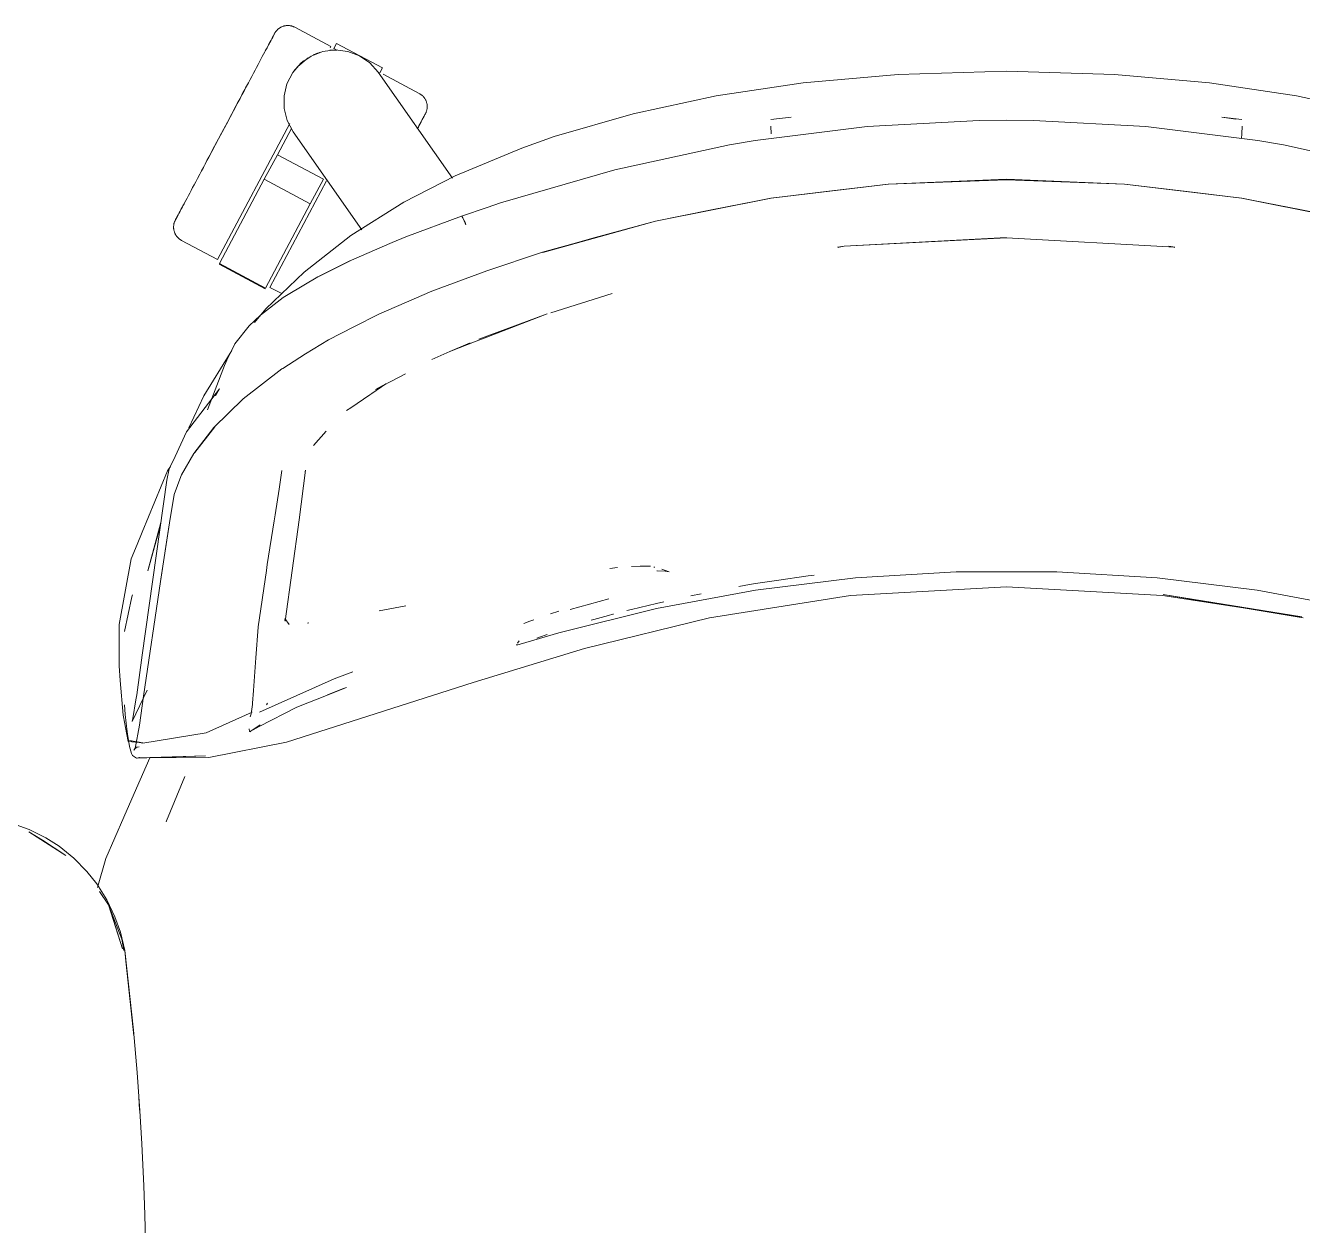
# Model space of a CAD drawing. Header units: millimetres. Extents: x 155927 to 317870, y -36033 to 97293.
# Drawn here: x 220732.8 to 221076.6, y 19161.9 to 19485 of the extents above; entities that cross this region are included whole.
import ezdxf

# ---------------------------------------------------------------- set-up
doc = ezdxf.new("R2010")
doc.units = ezdxf.units.MM
doc.header["$MEASUREMENT"] = 0
doc.layers.add('G-IMPT', color=8, linetype='CONTINUOUS', lineweight=9)
doc.layers.add('I-FURN', color=8, linetype='CONTINUOUS', lineweight=9)

msp = doc.modelspace()

# ---------------------------------------------------------------- linework, layer by layer
at = {"layer": 'G-IMPT'}
for p, q in [((220942.15, 19469.61), (220967.72, 19471.87)), ((220967.72, 19471.87), (220996.87, 19472.72)), ((220996.87, 19472.72), (221026.01, 19471.87)), ((221026.01, 19471.87), (221051.58, 19469.61)), ((220918.73, 19466.11), (220942.15, 19469.61)), ((221051.58, 19469.61), (221075, 19466.11)), ((220896.37, 19461.3), (220918.73, 19466.11)), ((221097.36, 19461.3), (221075, 19466.11)), ((220875.13, 19455.13), (220896.37, 19461.3)), ((220933.45, 19459.7), (220938.87, 19460.35)), ((221060.28, 19459.7), (221054.87, 19460.35)), ((221058.63, 19459.79), (221054.87, 19460.35)), ((220959.35, 19457.87), (220929.18, 19454.06)), ((220933.49, 19455.85), (220933.42, 19457.94)), ((220933.42, 19457.94), (220933.42, 19457.83)), ((220989.55, 19459.48), (220959.35, 19457.87)), ((220989.55, 19459.48), (220996.87, 19459.58)), ((221004.18, 19459.48), (220996.87, 19459.58)), ((221004.18, 19459.48), (221034.38, 19457.87)), ((221034.38, 19457.87), (221064.55, 19454.06)), ((221060.31, 19457.94), (221060.24, 19455.85)), ((221060.31, 19457.94), (221060.31, 19457.83)), ((220875.13, 19455.13), (220866.39, 19452.05)), ((220929.18, 19454.06), (220922.26, 19452.87)), ((221060.19, 19454.61), (221060.24, 19455.85)), ((221064.55, 19454.06), (221071.47, 19452.87)), ((220866.39, 19452.05), (220848.42, 19444.54)), ((220891.47, 19446.2), (220922.26, 19452.87)), ((221071.47, 19452.87), (221102.26, 19446.2)), ((220834.64, 19437.44), (220848.42, 19444.54)), ((220891.47, 19446.2), (220860.64, 19437.26)), ((220965.05, 19442.34), (220996.87, 19443.68)), ((220965.09, 19442.31), (220996.87, 19443.45)), ((220979.98, 19442.98), (220996.87, 19443.45)), ((220996.87, 19443.68), (221028.68, 19442.34)), ((221028.64, 19442.31), (220996.87, 19443.45)), ((221013.75, 19442.98), (220996.87, 19443.45)), ((220965.05, 19442.34), (220933.46, 19438.52)), ((220965.09, 19442.31), (220933.54, 19438.52)), ((220933.54, 19438.52), (220949.01, 19440.46)), ((220965.09, 19442.31), (220949.01, 19440.46)), ((220979.98, 19442.98), (220965.09, 19442.31)), ((221028.64, 19442.31), (221013.75, 19442.98)), ((221044.72, 19440.46), (221028.64, 19442.31)), ((221028.64, 19442.31), (221060.2, 19438.52)), ((221028.68, 19442.34), (221060.27, 19438.52)), ((221044.72, 19440.46), (221060.2, 19438.52)), ((220820.35, 19428.47), (220834.64, 19437.44)), ((220860.64, 19437.26), (220857.04, 19436.07)), ((220902.41, 19432.35), (220933.54, 19438.52)), ((220902.41, 19432.35), (220933.46, 19438.52)), ((220933.54, 19438.52), (220917.43, 19435.42)), ((221060.2, 19438.52), (221076.3, 19435.42)), ((221060.2, 19438.52), (221091.44, 19432.31)), ((221091.44, 19432.31), (221060.27, 19438.52)), ((220835.14, 19428.13), (220850.11, 19433.7)), ((220850.1, 19433.66), (220857.04, 19436.07)), ((220850.24, 19433.66), (220850.1, 19433.66)), ((220850.11, 19433.7), (220850.24, 19433.66)), ((220850.24, 19433.66), (220850.51, 19433.26)), ((220850.24, 19433.66), (220850.28, 19433.65)), ((220850.51, 19433.26), (220850.28, 19433.65)), ((220850.89, 19432.43), (220850.51, 19433.26)), ((220850.61, 19433.08), (220850.51, 19433.26)), ((220850.89, 19432.43), (220850.61, 19433.08)), ((220902.41, 19432.35), (220917.43, 19435.42)), ((221091.32, 19432.35), (221076.3, 19435.42)), ((220850.89, 19432.43), (220851.31, 19431.37)), ((220850.89, 19432.43), (220851.09, 19431.97)), ((220851.31, 19431.37), (220851.09, 19431.97)), ((220902.41, 19432.35), (220871.91, 19423.96)), ((220902.41, 19432.35), (220872, 19423.92)), ((220885.16, 19427.69), (220902.41, 19432.35)), ((220820.35, 19428.47), (220807.75, 19418.66)), ((220820.5, 19421.87), (220831.46, 19426.65)), ((220831.46, 19426.65), (220835.14, 19428.13)), ((220885.16, 19427.69), (220872, 19423.92)), ((220996.87, 19427.91), (220953.14, 19425.58)), ((220996.87, 19427.85), (220953.14, 19425.58)), ((220996.87, 19427.85), (221042.21, 19425.35)), ((220871.91, 19423.96), (220856.99, 19418.96)), ((220953.14, 19425.58), (220951.36, 19425.32)), ((220951.59, 19425.3), (220951.83, 19425.35)), ((220953.14, 19425.58), (220951.83, 19425.35)), ((221042.21, 19425.35), (221040.59, 19425.58)), ((221040.59, 19425.58), (221041.9, 19425.35)), ((221042.14, 19425.3), (221041.9, 19425.35)), ((220820.5, 19421.87), (220811.45, 19417.35)), ((220820.06, 19421.65), (220811.45, 19417.35)), ((220820.5, 19421.87), (220812.05, 19417.65)), ((220820.06, 19421.65), (220820.5, 19421.87)), ((220797.45, 19408.71), (220807.75, 19418.66)), ((220811.45, 19417.35), (220803.45, 19412.61)), ((220811.45, 19417.35), (220812.05, 19417.65)), ((220842.11, 19413.5), (220856.99, 19418.96)), ((220802.16, 19411.75), (220803.45, 19412.61)), ((220842.11, 19413.5), (220827.89, 19407.32)), ((220890.72, 19412.9), (220874.24, 19407.64)), ((220890.72, 19412.9), (220887.29, 19411.82)), ((220796.03, 19407.04), (220802.16, 19411.75)), ((220796.03, 19407.04), (220793.01, 19404.14)), ((220794.45, 19405.03), (220797.45, 19408.71)), ((220821.16, 19403.93), (220827.89, 19407.32)), ((220873.25, 19407.37), (220854.84, 19400.55)), ((220873.25, 19407.37), (220855.8, 19400.65)), ((220789.15, 19399.28), (220793.01, 19404.14)), ((220821.16, 19403.93), (220814.37, 19400.36)), ((220788.53, 19398.14), (220789.15, 19399.28)), ((220808.14, 19396.59), (220814.37, 19400.36)), ((220846.99, 19397.26), (220854.07, 19399.99)), ((220846.99, 19397.26), (220852.44, 19399.57)), ((220855.8, 19400.65), (220854.07, 19399.99)), ((220787.84, 19396.78), (220780.72, 19385.34)), ((220787.36, 19395.7), (220786.29, 19393.48)), ((220788.53, 19398.14), (220787.36, 19395.7)), ((220787.84, 19396.78), (220788.34, 19397.55)), ((220808.14, 19396.59), (220802.04, 19392.71)), ((220842.15, 19395.07), (220846.99, 19397.26)), ((220781.78, 19381.57), (220786.29, 19393.48)), ((220791.35, 19384.52), (220801.79, 19392.54)), ((220801.79, 19392.54), (220802.04, 19392.71)), ((220829.77, 19388.51), (220826.02, 19385.96)), ((220835.1, 19391.2), (220827, 19387.01)), ((220829.77, 19388.51), (220827, 19387.01)), ((220785.01, 19387.22), (220776.09, 19375.57)), ((220780.72, 19385.34), (220776.74, 19376.71)), ((220785.01, 19387.22), (220783.89, 19385.27)), ((220825.44, 19385.56), (220820.31, 19382.07)), ((220826.02, 19385.96), (220825.44, 19385.56)), ((220783.45, 19376.79), (220791.35, 19384.52)), ((220820.31, 19382.07), (220819.2, 19381.32)), ((220776.09, 19375.57), (220773.03, 19369)), ((220783.45, 19376.79), (220778.03, 19369.82)), ((220778.36, 19370.05), (220783.76, 19377)), ((220783.76, 19377), (220780.95, 19373.42)), ((220813.67, 19375.79), (220810.33, 19371.89)), ((220778.36, 19370.05), (220780.95, 19373.42)), ((220773.03, 19369), (220771.46, 19365.63)), ((220778.03, 19369.82), (220774.74, 19363.99)), ((220770.97, 19365.08), (220764.18, 19348.62)), ((220770.81, 19362.64), (220771.46, 19365.63)), ((220771.75, 19366.25), (220770.97, 19365.08)), ((220801.04, 19360.13), (220801.78, 19365.2)), ((220806.39, 19351.94), (220808.17, 19365.3)), ((220808.17, 19365.3), (220808.03, 19364.82)), ((220764.14, 19315.43), (220770.81, 19362.64)), ((220774.53, 19363.56), (220772.78, 19358.77)), ((220774.53, 19363.56), (220774.74, 19363.99)), ((220772.78, 19358.77), (220771.48, 19351.1)), ((220801.04, 19360.13), (220799.98, 19353.29)), ((220765.69, 19338.22), (220769.19, 19351.17)), ((220769.08, 19335.34), (220771.41, 19350.53)), ((220769.18, 19335.94), (220771.48, 19351.1)), ((220769.18, 19335.94), (220771.41, 19350.53)), ((220797.85, 19339.86), (220799.71, 19351.63)), ((220799.98, 19353.29), (220799.71, 19351.63)), ((220806.39, 19351.94), (220802.66, 19324.61)), ((220764.18, 19348.62), (220762.79, 19345.26)), ((220765.69, 19338.22), (220769.04, 19350.11)), ((220761.19, 19341.4), (220762.79, 19345.26)), ((220757.96, 19323.7), (220761.19, 19341.4)), ((220795.39, 19323.09), (220797.6, 19338.31)), ((220797.6, 19338.31), (220797.85, 19339.86)), ((220892.15, 19339.05), (220890.05, 19338.83)), ((220901, 19339.45), (220895.94, 19339.36)), ((220895.94, 19339.36), (220898.21, 19339.44)), ((220901, 19339.45), (220898.21, 19339.44)), ((220902.21, 19339.13), (220901.95, 19339.2)), ((220902.84, 19338.17), (220902.7, 19338.16)), ((220905.01, 19338.13), (220902.7, 19338.16)), ((220906.05, 19337.91), (220904.1, 19338.6)), ((220905.01, 19338.13), (220906.05, 19337.91)), ((220934.94, 19335.58), (220943.47, 19336.87)), ((220943.47, 19336.87), (220945.13, 19337.05)), ((220983.31, 19337.91), (220956.23, 19336.25)), ((220983.31, 19337.91), (221010.43, 19337.91)), ((221010.43, 19337.91), (221037.5, 19336.25)), ((220769.08, 19335.34), (220764.53, 19304.46)), ((220924.79, 19333.93), (220927.69, 19334.48)), ((220929.32, 19334.73), (220927.69, 19334.48)), ((220929.32, 19332.96), (220956.23, 19336.25)), ((220934.94, 19335.58), (220929.32, 19334.73)), ((220954.88, 19331.56), (220996.87, 19333.91)), ((221038.85, 19331.56), (220996.87, 19333.91)), ((221064.42, 19332.96), (221037.5, 19336.25)), ((220759.37, 19321.84), (220761.41, 19331.15)), ((220761.41, 19331.15), (220761.56, 19331.72)), ((220879.43, 19327.76), (220889.82, 19330.67)), ((220902.65, 19328.02), (220929.32, 19332.96)), ((220904.64, 19329.8), (220902.66, 19329.34)), ((220914.68, 19332), (220911.87, 19331.46)), ((220916.96, 19325.56), (220954.88, 19331.56)), ((221038.85, 19331.56), (221076.39, 19325.82)), ((221076.77, 19325.56), (221039.03, 19331.82)), ((221039.03, 19331.82), (221076.39, 19325.82)), ((221091.08, 19328.02), (221064.42, 19332.96)), ((220835.19, 19328.79), (220827.94, 19327.37)), ((220876.34, 19327.32), (220874.12, 19326.59)), ((220902.65, 19328.02), (220876.33, 19321.48)), ((220889.75, 19326.17), (220890.89, 19326.49)), ((220890.89, 19326.49), (220891.07, 19326.54)), ((220895.91, 19327.79), (220894.62, 19327.46)), ((220895.91, 19327.79), (220902.66, 19329.34)), ((220757.96, 19323.7), (220757.93, 19316.74)), ((220795.38, 19323.01), (220794.76, 19314.77)), ((220795.39, 19323.09), (220795.38, 19323.01)), ((220803.77, 19323.75), (220802.53, 19325.32)), ((220802.57, 19325.1), (220802.61, 19324.87)), ((220802.66, 19324.61), (220802.61, 19324.87)), ((220808.72, 19324.11), (220809.07, 19324.15)), ((220868.58, 19324.6), (220866.92, 19323.99)), ((220868.58, 19324.6), (220869.59, 19324.98)), ((220916.96, 19325.56), (220883.28, 19317.25)), ((220885.76, 19325.06), (220885.07, 19324.85)), ((220889.75, 19326.17), (220885.76, 19325.06)), ((220876.33, 19321.48), (220865.9, 19318.4)), ((220871.13, 19320.32), (220870.47, 19320.07)), ((220871.13, 19320.32), (220873.23, 19321.06)), ((220757.93, 19312.57), (220757.93, 19316.74)), ((220853.31, 19308.06), (220883.28, 19317.25)), ((220864.87, 19318.29), (220865.11, 19318.21)), ((220865.11, 19318.21), (220865.33, 19318.26)), ((220865.65, 19319.3), (220865.26, 19318.69)), ((220865.33, 19318.26), (220865.63, 19318.34)), ((220865.65, 19319.3), (220865.5, 19319.09)), ((220865.63, 19318.34), (220865.9, 19318.4)), ((220758.27, 19308.61), (220757.93, 19312.57)), ((220764.14, 19315.43), (220762.7, 19304.76)), ((220794.13, 19305.93), (220794.76, 19314.77)), ((220815.89, 19309.05), (220795.73, 19300.13)), ((220820.87, 19310.95), (220815.89, 19309.05)), ((220758.27, 19308.61), (220759.07, 19299.29)), ((220765.51, 19306.01), (220761.51, 19297.58)), ((220794.13, 19305.93), (220793.88, 19302.52)), ((220853.31, 19308.06), (220803.06, 19292.07)), ((220819.15, 19306.77), (220814.04, 19304.75)), ((220814.04, 19304.75), (220818.58, 19306.54)), ((220814.25, 19304.75), (220819.15, 19306.77)), ((220761.65, 19298.44), (220762.48, 19303.46)), ((220762.48, 19303.46), (220762.7, 19304.76)), ((220764.53, 19304.46), (220763.42, 19296.61)), ((220793.83, 19302.15), (220793.88, 19302.52)), ((220797.9, 19302.5), (220797.63, 19302.07)), ((220805.78, 19301.5), (220814.25, 19304.75)), ((220759.07, 19299.29), (220759.12, 19298.82)), ((220759.93, 19294.57), (220759.12, 19298.82)), ((220759.59, 19299.45), (220759.38, 19302.05)), ((220759.59, 19299.45), (220760.11, 19294.77)), ((220781.41, 19294.51), (220793.76, 19300.12)), ((220793.25, 19298.85), (220793.53, 19299.62)), ((220793.55, 19299.69), (220793.53, 19299.62)), ((220793.83, 19302.15), (220793.55, 19299.69)), ((220805.78, 19301.5), (220795.67, 19296.22)), ((220761.51, 19297.58), (220761.65, 19298.44)), ((220762.31, 19290.34), (220763.42, 19296.61)), ((220792.94, 19295.59), (220793.09, 19294.9)), ((220793.22, 19294.87), (220795.92, 19296.71)), ((220793.22, 19294.87), (220795.67, 19296.22)), ((220759.93, 19294.57), (220760.37, 19292.24)), ((220760.19, 19294.15), (220760.11, 19294.77)), ((220760.19, 19294.15), (220760.72, 19290.88)), ((220764.32, 19291.86), (220760.37, 19292.24)), ((220760.78, 19292.48), (220764.32, 19291.86)), ((220760.78, 19292.48), (220764.36, 19291.79)), ((220781.41, 19294.51), (220764.36, 19291.79)), ((220803.06, 19292.07), (220782.11, 19287.88)), ((220793.09, 19294.9), (220793.22, 19294.87)), ((220793.22, 19294.87), (220793.38, 19294.84)), ((220760.72, 19290.88), (220761.27, 19289.01)), ((220761.59, 19288.48), (220761.27, 19289.01)), ((220761.59, 19288.48), (220762.09, 19288.1)), ((220762.48, 19290.96), (220761.92, 19289.86)), ((220762.31, 19290.37), (220761.92, 19289.86)), ((220762.48, 19290.96), (220762.31, 19290.34)), ((220762.85, 19290.69), (220762.31, 19290.37)), ((220762.85, 19290.69), (220763.35, 19290.77)), ((220762.66, 19287.71), (220762.09, 19288.1)), ((220762.65, 19279.67), (220766.21, 19287.84)), ((220762.66, 19287.71), (220763.53, 19287.9)), ((220781.22, 19288.32), (220762.78, 19287.74)), ((220762.78, 19287.74), (220763.24, 19287.84)), ((220781.22, 19288.32), (220763.24, 19287.84)), ((220782.11, 19287.88), (220763.24, 19287.84)), ((220763.24, 19287.84), (220763.41, 19287.87)), ((220763.53, 19287.9), (220763.41, 19287.87)), ((220775.68, 19282.74), (220770.75, 19270.88)), ((220759.23, 19271.84), (220762.65, 19279.67)), ((220754.37, 19260.72), (220759.23, 19271.84)), ((220733.72, 19268.49), (220728.95, 19270.2)), ((220733.62, 19267.84), (220737.3, 19265.68)), ((220733.62, 19267.84), (220743.57, 19261.52)), ((220733.72, 19268.49), (220738.23, 19266.25)), ((220770.65, 19270.61), (220770.75, 19270.88)), ((220737.3, 19265.68), (220743.57, 19261.52)), ((220738.23, 19266.25), (220741.78, 19263.98)), ((220745.75, 19260.79), (220741.78, 19263.98)), ((220745.75, 19260.79), (220749.3, 19257.19)), ((220754.37, 19260.72), (220752.11, 19252.9)), ((220749.3, 19257.19), (220751.92, 19253.88)), ((220754.65, 19249.56), (220751.92, 19253.88)), ((220755.05, 19248.23), (220752.63, 19251.81)), ((220754.65, 19249.56), (220756.84, 19244.98)), ((220758.65, 19239.01), (220755.05, 19248.23)), ((220755.05, 19248.23), (220755.95, 19245.53)), ((220755.05, 19248.23), (220758.86, 19236.38)), ((220755.95, 19245.53), (220758.86, 19236.38)), ((220756.84, 19244.98), (220758.29, 19240.84)), ((220759.45, 19235.88), (220758.29, 19240.84)), ((220759.23, 19235.96), (220758.65, 19239.01)), ((220759.45, 19235.88), (220761.9, 19212.93)), ((220759.45, 19235.88), (220759.78, 19233.06)), ((220759.45, 19235.88), (220761.8, 19214.44)), ((220761.9, 19212.93), (220759.78, 19233.06)), ((220761.8, 19214.44), (220762.79, 19203.05)), ((220763.51, 19192.76), (220762.79, 19203.05)), ((220763.38, 19194.8), (220763.24, 19196.22)), ((220763.38, 19194.8), (220763.47, 19192.9)), ((220763.51, 19192.76), (220764.08, 19183.89)), ((220764.61, 19172.58), (220764.08, 19183.89)), ((220764.61, 19172.58), (220764.91, 19164.7)), ((220765.2, 19152.4), (220764.91, 19164.7))]:
    msp.add_line(p, q, dxfattribs=at)
at = {"layer": 'I-FURN'}
for p, q in [((220801.1, 19484.33), (220801.23, 19484.42)), ((220801.23, 19484.42), (220801.37, 19484.51)), ((220801.37, 19484.51), (220801.51, 19484.58)), ((220801.51, 19484.58), (220801.66, 19484.66)), ((220801.66, 19484.66), (220801.81, 19484.72)), ((220801.81, 19484.72), (220801.95, 19484.78)), ((220801.95, 19484.78), (220802.11, 19484.84)), ((220802.11, 19484.84), (220802.26, 19484.88)), ((220802.26, 19484.88), (220802.42, 19484.93)), ((220802.42, 19484.93), (220802.57, 19484.96)), ((220802.57, 19484.96), (220802.73, 19484.99)), ((220802.73, 19484.99), (220802.89, 19485.01)), ((220802.89, 19485.01), (220803.05, 19485.03)), ((220803.05, 19485.03), (220803.21, 19485.04)), ((220803.21, 19485.04), (220803.37, 19485.04)), ((220803.37, 19485.04), (220803.54, 19485.04)), ((220803.54, 19485.04), (220803.7, 19485.03)), ((220803.7, 19485.03), (220803.86, 19485.02)), ((220803.86, 19485.02), (220804.02, 19484.99)), ((220804.02, 19484.99), (220804.17, 19484.96)), ((220804.17, 19484.96), (220804.33, 19484.93)), ((220804.33, 19484.93), (220804.49, 19484.89)), ((220804.49, 19484.89), (220804.64, 19484.84)), ((220804.64, 19484.84), (220804.79, 19484.79)), ((220804.79, 19484.79), (220804.94, 19484.73)), ((220804.94, 19484.73), (220805.09, 19484.66)), ((220805.09, 19484.66), (220805.24, 19484.59)), ((220805.24, 19484.59), (220805.27, 19484.57)), ((220814.96, 19479.42), (220805.27, 19484.57)), ((220798.65, 19480.7), (220798.86, 19481.1)), ((220798.97, 19481.29), (220798.77, 19480.92)), ((220798.86, 19481.1), (220799.05, 19481.45)), ((220799.15, 19481.63), (220798.97, 19481.29)), ((220799.05, 19481.45), (220799.22, 19481.77)), ((220799.3, 19481.93), (220799.15, 19481.63)), ((220799.22, 19481.77), (220799.37, 19482.05)), ((220799.44, 19482.18), (220799.3, 19481.93)), ((220799.37, 19482.05), (220799.5, 19482.29)), ((220799.56, 19482.4), (220799.44, 19482.18)), ((220799.5, 19482.29), (220799.6, 19482.49)), ((220799.65, 19482.58), (220799.56, 19482.4)), ((220799.6, 19482.49), (220799.69, 19482.65)), ((220799.73, 19482.72), (220799.65, 19482.58)), ((220799.69, 19482.65), (220799.75, 19482.78)), ((220799.78, 19482.82), (220799.73, 19482.72)), ((220799.75, 19482.78), (220799.8, 19482.86)), ((220799.81, 19482.89), (220799.78, 19482.82)), ((220799.8, 19482.86), (220799.82, 19482.9)), ((220799.82, 19482.91), (220799.81, 19482.89)), ((220799.82, 19482.91), (220799.9, 19483.05)), ((220799.82, 19482.9), (220799.82, 19482.91)), ((220799.9, 19483.05), (220799.99, 19483.18)), ((220799.99, 19483.18), (220800.08, 19483.32)), ((220800.08, 19483.32), (220800.17, 19483.45)), ((220800.17, 19483.45), (220800.27, 19483.57)), ((220800.27, 19483.57), (220800.38, 19483.7)), ((220800.38, 19483.7), (220800.49, 19483.81)), ((220800.49, 19483.81), (220800.6, 19483.93)), ((220800.6, 19483.93), (220800.72, 19484.04)), ((220800.72, 19484.04), (220800.84, 19484.14)), ((220800.84, 19484.14), (220800.97, 19484.24)), ((220800.97, 19484.24), (220801.1, 19484.33)), ((220797.18, 19477.93), (220796.85, 19477.31)), ((220797.49, 19478.51), (220797.18, 19477.93)), ((220797.32, 19478.2), (220797.63, 19478.77)), ((220797.78, 19479.07), (220797.49, 19478.51)), ((220797.63, 19478.77), (220797.91, 19479.31)), ((220798.06, 19479.58), (220797.78, 19479.07)), ((220797.91, 19479.31), (220798.18, 19479.81)), ((220798.31, 19480.06), (220798.06, 19479.58)), ((220798.18, 19479.81), (220798.42, 19480.27)), ((220798.55, 19480.51), (220798.31, 19480.06)), ((220798.42, 19480.27), (220798.65, 19480.7)), ((220798.77, 19480.92), (220798.55, 19480.51)), ((220809.68, 19476.82), (220812.82, 19478.04)), ((220812.82, 19478.04), (220816.17, 19478.47)), ((220814.96, 19479.42), (220814.76, 19479.05)), ((220815.78, 19478.84), (220816.52, 19480.23)), ((220815.83, 19478.92), (220815.78, 19478.84)), ((220815.78, 19478.84), (220816.54, 19478.44)), ((220816.17, 19478.47), (220819.52, 19478.08)), ((220828.89, 19473.66), (220816.52, 19480.23)), ((220819.52, 19478.08), (220822.68, 19476.91)), ((220795.38, 19474.55), (220794.97, 19473.78)), ((220795.77, 19475.28), (220795.38, 19474.55)), ((220796.15, 19475.99), (220795.77, 19475.28)), ((220796.51, 19476.67), (220796.15, 19475.99)), ((220796.85, 19477.31), (220796.51, 19476.67)), ((220804.69, 19472.35), (220806.91, 19474.89)), ((220808.84, 19476.34), (220806.05, 19474.05)), ((220806.91, 19474.89), (220809.68, 19476.82)), ((220822.68, 19476.91), (220825.47, 19475.01)), ((220825.47, 19475.01), (220827.73, 19472.5)), ((220793.68, 19471.35), (220793.22, 19470.49)), ((220794.12, 19472.18), (220793.68, 19471.35)), ((220794.56, 19473), (220794.12, 19472.18)), ((220794.97, 19473.78), (220794.56, 19473)), ((220803.15, 19469.35), (220804.69, 19472.35)), ((220806.05, 19474.05), (220804.9, 19472.63)), ((220827.73, 19472.5), (220847.74, 19443.91)), ((220828.89, 19473.66), (220828.14, 19472.27)), ((220828.14, 19472.27), (220828.19, 19472.35)), ((220838.77, 19466.76), (220829.09, 19471.91)), ((220791.03, 19466.37), (220791.53, 19467.31)), ((220791.8, 19467.81), (220791.3, 19466.88)), ((220791.53, 19467.31), (220792.02, 19468.23)), ((220792.28, 19468.72), (220791.8, 19467.81)), ((220792.02, 19468.23), (220792.5, 19469.13)), ((220792.76, 19469.62), (220792.28, 19468.72)), ((220793.22, 19470.49), (220792.76, 19469.62)), ((220802.36, 19466.07), (220803.15, 19469.35)), ((220789.78, 19464.01), (220789.25, 19463.03)), ((220789.49, 19463.48), (220790.01, 19464.45)), ((220790.29, 19464.98), (220789.78, 19464.01)), ((220790.01, 19464.45), (220790.53, 19465.42)), ((220790.8, 19465.93), (220790.29, 19464.98)), ((220790.53, 19465.42), (220791.03, 19466.37)), ((220791.3, 19466.88), (220790.8, 19465.93)), ((220802.38, 19462.7), (220802.36, 19466.07)), ((220838.77, 19466.76), (220838.91, 19466.68)), ((220838.91, 19466.68), (220839.05, 19466.6)), ((220839.05, 19466.6), (220839.19, 19466.51)), ((220839.19, 19466.51), (220839.32, 19466.41)), ((220839.32, 19466.41), (220839.44, 19466.31)), ((220839.44, 19466.31), (220839.56, 19466.21)), ((220839.56, 19466.21), (220839.68, 19466.1)), ((220839.68, 19466.1), (220839.8, 19465.98)), ((220839.8, 19465.98), (220839.91, 19465.87)), ((220839.91, 19465.87), (220840.01, 19465.74)), ((220840.01, 19465.74), (220840.11, 19465.62)), ((220840.11, 19465.62), (220840.2, 19465.48)), ((220840.2, 19465.48), (220840.29, 19465.35)), ((220840.29, 19465.35), (220840.37, 19465.21)), ((220840.37, 19465.21), (220840.45, 19465.07)), ((220840.45, 19465.07), (220840.52, 19464.93)), ((220840.52, 19464.93), (220840.59, 19464.78)), ((220840.59, 19464.78), (220840.65, 19464.63)), ((220840.65, 19464.63), (220840.7, 19464.48)), ((220840.7, 19464.48), (220840.75, 19464.32)), ((220840.75, 19464.32), (220840.79, 19464.17)), ((220840.79, 19464.17), (220840.83, 19464.01)), ((220840.83, 19464.01), (220840.86, 19463.85)), ((220840.86, 19463.85), (220840.88, 19463.69)), ((220787.38, 19459.51), (220787.91, 19460.51)), ((220788.2, 19461.05), (220787.67, 19460.05)), ((220787.91, 19460.51), (220788.44, 19461.5)), ((220788.73, 19462.04), (220788.2, 19461.05)), ((220788.44, 19461.5), (220788.97, 19462.5)), ((220789.25, 19463.03), (220788.73, 19462.04)), ((220788.97, 19462.5), (220789.49, 19463.48)), ((220803.21, 19459.43), (220802.38, 19462.7)), ((220839.92, 19460.33), (220839.76, 19460.03)), ((220839.84, 19460.17), (220839.98, 19460.45)), ((220840.06, 19460.59), (220839.92, 19460.33)), ((220839.98, 19460.45), (220840.11, 19460.69)), ((220840.17, 19460.81), (220840.06, 19460.59)), ((220840.11, 19460.69), (220840.22, 19460.9)), ((220840.27, 19460.99), (220840.17, 19460.81)), ((220840.22, 19460.9), (220840.31, 19461.06)), ((220840.34, 19461.13), (220840.27, 19460.99)), ((220840.31, 19461.06), (220840.37, 19461.18)), ((220840.4, 19461.23), (220840.34, 19461.13)), ((220840.37, 19461.18), (220840.41, 19461.26)), ((220840.43, 19461.29), (220840.4, 19461.23)), ((220840.41, 19461.26), (220840.44, 19461.3)), ((220840.44, 19461.31), (220840.43, 19461.29)), ((220840.46, 19461.35), (220840.44, 19461.31)), ((220840.44, 19461.3), (220840.44, 19461.31)), ((220840.53, 19461.49), (220840.46, 19461.35)), ((220840.6, 19461.64), (220840.53, 19461.49)), ((220840.66, 19461.79), (220840.6, 19461.64)), ((220840.71, 19461.94), (220840.66, 19461.79)), ((220840.76, 19462.1), (220840.71, 19461.94)), ((220840.8, 19462.25), (220840.76, 19462.1)), ((220840.83, 19462.41), (220840.8, 19462.25)), ((220840.86, 19462.57), (220840.83, 19462.41)), ((220840.88, 19462.73), (220840.86, 19462.57)), ((220840.88, 19463.69), (220840.9, 19463.53)), ((220840.9, 19462.89), (220840.88, 19462.73)), ((220840.9, 19463.53), (220840.91, 19463.37)), ((220840.91, 19463.05), (220840.9, 19462.89)), ((220840.91, 19463.37), (220840.91, 19463.21)), ((220840.91, 19463.21), (220840.91, 19463.05)), ((220803.91, 19458.64), (220784.44, 19422.03)), ((220786.07, 19457.03), (220785.53, 19456.03)), ((220785.78, 19456.49), (220786.31, 19457.5)), ((220786.6, 19458.04), (220786.07, 19457.03)), ((220786.31, 19457.5), (220786.85, 19458.5)), ((220787.14, 19459.04), (220786.6, 19458.04)), ((220786.85, 19458.5), (220787.38, 19459.51)), ((220787.67, 19460.05), (220787.14, 19459.04)), ((220800.59, 19450.26), (220804.34, 19457.32)), ((220804.8, 19456.45), (220803.21, 19459.43)), ((220838.24, 19457.18), (220838.53, 19457.71)), ((220838.67, 19457.99), (220838.4, 19457.47)), ((220838.53, 19457.71), (220838.79, 19458.21)), ((220838.93, 19458.47), (220838.67, 19457.99)), ((220838.79, 19458.21), (220839.04, 19458.68)), ((220839.17, 19458.92), (220838.93, 19458.47)), ((220839.04, 19458.68), (220839.27, 19459.11)), ((220839.38, 19459.33), (220839.17, 19458.92)), ((220839.27, 19459.11), (220839.48, 19459.5)), ((220839.58, 19459.7), (220839.38, 19459.33)), ((220839.48, 19459.5), (220839.67, 19459.86)), ((220839.76, 19460.03), (220839.58, 19459.7)), ((220839.67, 19459.86), (220839.84, 19460.17)), ((220783.66, 19452.51), (220784.19, 19453.5)), ((220784.47, 19454.03), (220783.94, 19453.04)), ((220784.19, 19453.5), (220784.71, 19454.49)), ((220785, 19455.03), (220784.47, 19454.03)), ((220784.71, 19454.49), (220785.25, 19455.49)), ((220785.53, 19456.03), (220785, 19455.03)), ((220785.25, 19455.49), (220785.78, 19456.49)), ((220823.31, 19430.02), (220804.8, 19456.45)), ((220782.39, 19450.12), (220781.88, 19449.17)), ((220782.12, 19449.6), (220782.63, 19450.56)), ((220782.9, 19451.08), (220782.39, 19450.12)), ((220782.63, 19450.56), (220783.14, 19451.53)), ((220783.42, 19452.06), (220782.9, 19451.08)), ((220783.14, 19451.53), (220783.66, 19452.51)), ((220783.94, 19453.04), (220783.42, 19452.06)), ((220797.05, 19443.62), (220800.59, 19450.26)), ((220812.95, 19443.68), (220800.59, 19450.26)), ((220780.16, 19445.92), (220780.63, 19446.82)), ((220780.9, 19447.31), (220780.41, 19446.4)), ((220780.63, 19446.82), (220781.12, 19447.73)), ((220781.39, 19448.23), (220780.9, 19447.31)), ((220781.12, 19447.73), (220781.61, 19448.66)), ((220781.88, 19449.17), (220781.39, 19448.23)), ((220781.61, 19448.66), (220782.12, 19449.6)), ((220779.03, 19443.8), (220778.59, 19442.97)), ((220778.79, 19443.35), (220779.24, 19444.19)), ((220779.48, 19444.65), (220779.03, 19443.8)), ((220779.24, 19444.19), (220779.69, 19445.04)), ((220779.94, 19445.51), (220779.48, 19444.65)), ((220779.69, 19445.04), (220780.16, 19445.92)), ((220780.41, 19446.4), (220779.94, 19445.51)), ((220784.98, 19420.91), (220797.05, 19443.62)), ((220809.42, 19437.04), (220797.05, 19443.62)), ((220813.83, 19443.21), (220798.57, 19414.52)), ((220812.95, 19443.68), (220809.42, 19437.04)), ((220776.97, 19439.93), (220776.6, 19439.23)), ((220777.36, 19440.65), (220776.97, 19439.93)), ((220777.75, 19441.4), (220777.36, 19440.65)), ((220778.17, 19442.17), (220777.75, 19441.4)), ((220778.59, 19442.97), (220778.17, 19442.17)), ((220774.86, 19435.95), (220775.13, 19436.47)), ((220775.29, 19436.76), (220775.01, 19436.23)), ((220775.13, 19436.47), (220775.43, 19437.02)), ((220775.59, 19437.33), (220775.29, 19436.76)), ((220775.43, 19437.02), (220775.74, 19437.61)), ((220775.91, 19437.93), (220775.59, 19437.33)), ((220776.25, 19438.57), (220775.91, 19437.93)), ((220776.6, 19439.23), (220776.25, 19438.57)), ((220809.42, 19437.04), (220797.34, 19414.33)), ((220773.23, 19432.88), (220773.16, 19432.76)), ((220773.19, 19432.81), (220773.26, 19432.95)), ((220773.31, 19433.04), (220773.23, 19432.88)), ((220773.26, 19432.95), (220773.36, 19433.13)), ((220773.42, 19433.25), (220773.31, 19433.04)), ((220773.36, 19433.13), (220773.48, 19433.35)), ((220773.55, 19433.49), (220773.42, 19433.25)), ((220773.48, 19433.35), (220773.61, 19433.61)), ((220773.7, 19433.77), (220773.55, 19433.49)), ((220773.61, 19433.61), (220773.77, 19433.91)), ((220773.86, 19434.08), (220773.7, 19433.77)), ((220773.77, 19433.91), (220773.95, 19434.24)), ((220774.05, 19434.44), (220773.86, 19434.08)), ((220773.95, 19434.24), (220774.15, 19434.62)), ((220774.26, 19434.83), (220774.05, 19434.44)), ((220774.15, 19434.62), (220774.37, 19435.03)), ((220774.49, 19435.26), (220774.26, 19434.83)), ((220774.37, 19435.03), (220774.6, 19435.47)), ((220774.74, 19435.73), (220774.49, 19435.26)), ((220774.6, 19435.47), (220774.86, 19435.95)), ((220775.01, 19436.23), (220774.74, 19435.73)), ((220772.62, 19430.89), (220772.63, 19431.05)), ((220772.62, 19430.73), (220772.62, 19430.89)), ((220772.62, 19430.57), (220772.62, 19430.73)), ((220772.63, 19430.41), (220772.62, 19430.57)), ((220772.63, 19431.05), (220772.65, 19431.21)), ((220772.65, 19430.25), (220772.63, 19430.41)), ((220772.65, 19431.21), (220772.67, 19431.37)), ((220772.67, 19430.09), (220772.65, 19430.25)), ((220772.67, 19431.37), (220772.7, 19431.53)), ((220772.7, 19429.93), (220772.67, 19430.09)), ((220772.7, 19431.53), (220772.73, 19431.69)), ((220772.74, 19429.77), (220772.7, 19429.93)), ((220772.73, 19431.69), (220772.78, 19431.84)), ((220772.78, 19429.62), (220772.74, 19429.77)), ((220772.78, 19431.84), (220772.82, 19432)), ((220772.83, 19429.46), (220772.78, 19429.62)), ((220772.82, 19432), (220772.88, 19432.15)), ((220772.88, 19429.31), (220772.83, 19429.46)), ((220772.88, 19432.15), (220772.94, 19432.3)), ((220772.94, 19432.3), (220773, 19432.45)), ((220773, 19432.45), (220773.07, 19432.59)), ((220773.07, 19432.59), (220773.09, 19432.63)), ((220773.09, 19432.63), (220773.1, 19432.65)), ((220773.1, 19432.64), (220773.09, 19432.63)), ((220773.1, 19432.65), (220773.14, 19432.71)), ((220773.12, 19432.68), (220773.1, 19432.64)), ((220773.16, 19432.76), (220773.12, 19432.68)), ((220773.14, 19432.71), (220773.19, 19432.81)), ((220772.94, 19429.16), (220772.88, 19429.31)), ((220773.01, 19429.01), (220772.94, 19429.16)), ((220773.08, 19428.87), (220773.01, 19429.01)), ((220773.16, 19428.73), (220773.08, 19428.87)), ((220773.24, 19428.59), (220773.16, 19428.73)), ((220773.33, 19428.46), (220773.24, 19428.59)), ((220773.42, 19428.32), (220773.33, 19428.46)), ((220773.52, 19428.2), (220773.42, 19428.32)), ((220773.63, 19428.07), (220773.52, 19428.2)), ((220773.74, 19427.96), (220773.63, 19428.07)), ((220773.85, 19427.84), (220773.74, 19427.96)), ((220773.97, 19427.73), (220773.85, 19427.84)), ((220774.09, 19427.63), (220773.97, 19427.73)), ((220774.22, 19427.53), (220774.09, 19427.63)), ((220774.35, 19427.43), (220774.22, 19427.53)), ((220774.48, 19427.34), (220774.35, 19427.43)), ((220774.62, 19427.26), (220774.48, 19427.34)), ((220774.76, 19427.18), (220774.62, 19427.26)), ((220774.76, 19427.18), (220784.44, 19422.03)), ((220784.89, 19420.74), (220797.25, 19414.16)), ((220797.34, 19414.33), (220784.98, 19420.91)), ((220798.57, 19414.52), (220801.73, 19412.84))]:
    msp.add_line(p, q, dxfattribs=at)
msp.add_open_spline([(220810.23, 19477.11), (220810.39, 19477.18), (220811.03, 19477.47), (220811.65, 19477.7), (220812.12, 19477.84)], degree=3, knots=[-0.5319761, -0.5319761, -0.5319761, -0.5319761, -0.5, -0.4, -0.4, -0.4, -0.4], dxfattribs=at)
for points in [[(220814.73, 19478.37), (220815.1, 19478.41), (220815.77, 19478.45), (220816.31, 19478.44), (220816.54, 19478.44)], [(220806.39, 19474.4), (220806.79, 19474.8), (220807.21, 19475.17), (220807.63, 19475.5)]]:
    msp.add_open_spline(points, degree=3, dxfattribs=at)

doc.saveas('drawing.dxf')
